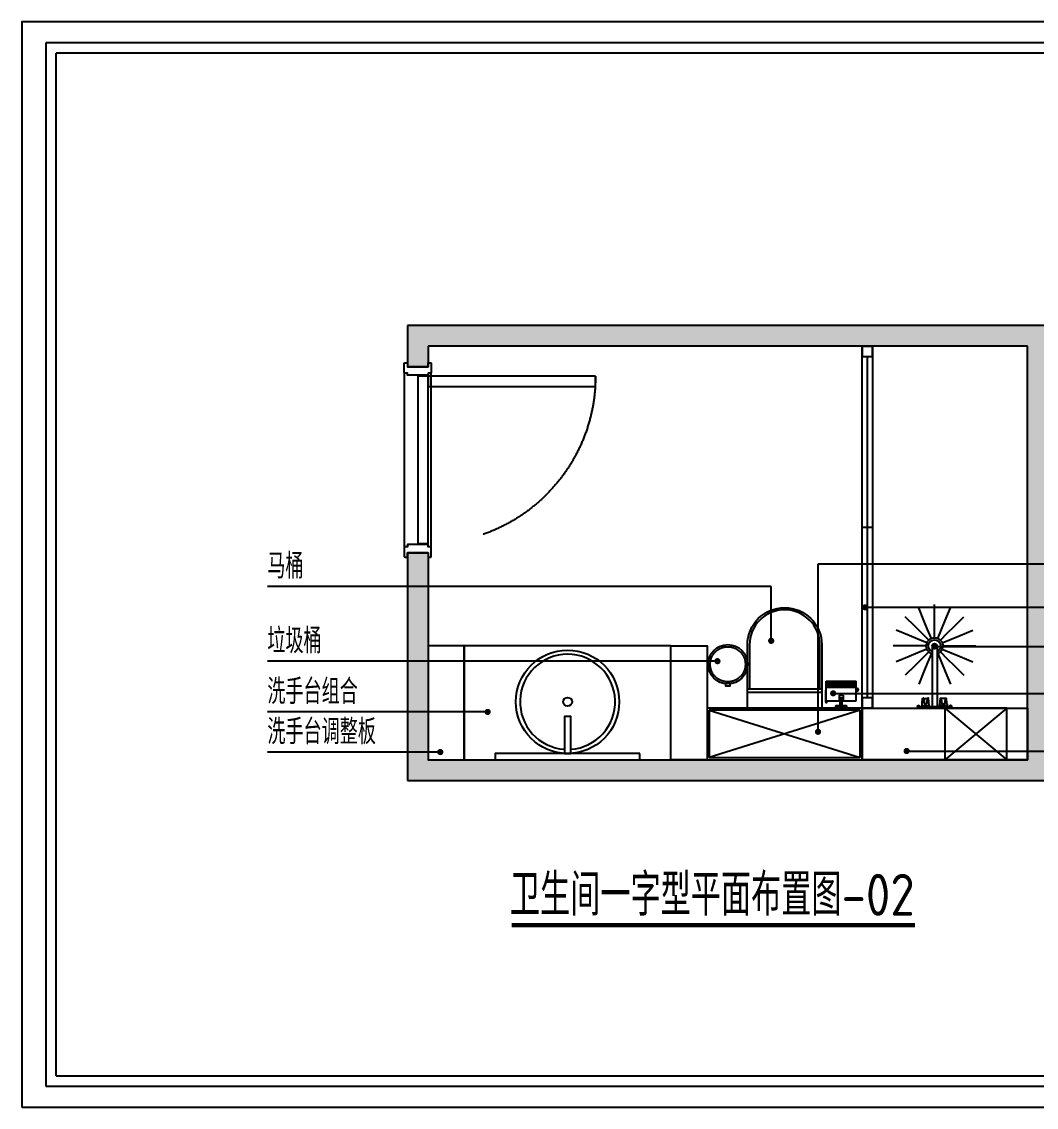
# Model space of a CAD drawing. Extents: x 23971 to 232415, y -48119 to 67869.
# Drawn here: x 191327 to 196235, y 16078 to 21328 of the extents above; entities that cross this region are included whole.
import ezdxf

# ---------------------------------------------------------------- set-up
doc = ezdxf.new("R2010")
doc.units = 0
doc.header["$LTSCALE"] = 1000
doc.header["$MEASUREMENT"] = 0
doc.linetypes.add('DASH', pattern=[0.35, 0.25, -0.1])
doc.linetypes.add('DASHED', pattern=[0.75, 0.5, -0.25])
for name, color, linetype in [('A-rc 混凝土墙', 255, 'Continuous'), ('A-WINDOW-门窗', 153, 'Continuous'), ('D-door门', 42, 'Continuous'), ('D-门套', 42, 'Continuous'), ('DIM_SYMB', 3, 'Continuous'), ('I-furniture-01 活动家具', 145, 'DASH'), ('PM-家具', 146, 'Continuous'), ('PUB_DIM', 3, 'Continuous'), ('PUB_TEXT', 7, 'Continuous'), ('活动家具', 7, 'Continuous')]:
    doc.layers.add(name, color=color, linetype=linetype)
doc.styles.add('_TCH_DIM', font='SIMPLEX', dxfattribs={"bigfont": 'GBCBIG'})
doc.styles.get("Standard").update_dxf_attribs({"font": 'gbenor.shx', "bigfont": 'gbcbig.shx'})
doc.dimstyles.new('ISO-25', dxfattribs={"dimtxt": 2.5, "dimasz": 2.5, "dimexe": 1.25, "dimexo": 0.625, "dimtad": 1, "dimtxsty": 'Standard', "dimcen": 2.5, "dimadec": 0, "dimazin": 0, "dimtfac": 1, "dimtmove": 0, "dimatfit": 3, "dimfxl": 1, "dimarcsym": 0})

# ---------------------------------------------------------------- blocks, each defined once
blk = doc.blocks.new('dgdfgf45242')
at = {"layer": 'A-WINDOW-门窗', "color": 250, "linetype": 'DASHED', "ltscale": 2}
for points in [[(19048.8, 7603.3), (19892.8, 7603.3)], [(19892.8, 7473.3), (19048.8, 7473.3)]]:
    blk.add_lwpolyline(points, dxfattribs=at)
at = {"layer": 'A-WINDOW-门窗', "color": 250, "linetype": 'DASHED', "ltscale": 2, "elevation": 0}
blk.add_lwpolyline([(19115.8, 6678.3), (19065.8, 6678.3), (19065.8, 7488.3), (19115.8, 7488.3), (19115.8, 7478.3), (19115.8, 7478.3), (19115.8, 6688.3), (19115.8, 6688.3), (19115.8, 6678.3)], dxfattribs=at)
at = {"layer": 'A-WINDOW-门窗', "color": 250, "linetype": 'DASHED', "ltscale": 2}
blk.add_arc((19065.8, 7488.3, 0), 810, 270, 0, dxfattribs=at)
at = {"layer": 'D-door门', "ltscale": 0.5, "elevation": 0}
blk.add_lwpolyline([(19875.8, 7538.3), (19875.8, 7488.3), (19065.8, 7488.3), (19065.8, 7538.3), (19075.8, 7538.3), (19075.8, 7538.3), (19865.8, 7538.3), (19865.8, 7538.3), (19875.8, 7538.3)], dxfattribs=at)
at = {"layer": 'D-门套', "lineweight": 25}
for points in [[(19000.8, 7488.3), (19000.8, 7475.3), (19002.8, 7473.3), (19048.8, 7473.3), (19050.8, 7475.3), (19050.8, 7488.3), (19060.8, 7488.3), (19060.8, 7588.3), (19050.8, 7588.3), (19050.8, 7601.3), (19048.8, 7603.3), (19002.8, 7603.3), (19000.8, 7601.3), (19000.8, 7588.3), (19020.8, 7588.3), (19020.8, 7488.3), (19000.8, 7488.3)], [(19940.8, 7488.3), (19940.8, 7475.3), (19938.8, 7473.3), (19892.8, 7473.3), (19890.8, 7475.3), (19890.8, 7488.3), (19880.8, 7488.3), (19880.8, 7588.3), (19890.8, 7588.3), (19890.8, 7601.3), (19892.8, 7603.3), (19938.8, 7603.3), (19940.8, 7601.3), (19940.8, 7588.3), (19920.8, 7588.3), (19920.8, 7488.3), (19940.8, 7488.3)]]:
    blk.add_lwpolyline(points, dxfattribs=at)
blk = doc.blocks.new('huasa')
for p, q in [((-145328.2, -22893.6), (-145328.2, -22888)), ((-145303.8, -22893.6), (-145303.8, -22888)), ((-145284.1, -23180.8), (-145284.1, -22888)), ((-145260.1, -23180.8), (-145260.1, -22888)), ((-145240.4, -22893.6), (-145240.4, -22888)), ((-145216, -22893.6), (-145216, -22888)), ((-145331.8, -22902), (-145330, -22926.1)), ((-145330, -22926.1), (-145328.2, -22926.3)), ((-145324, -22926.3), (-145305.6, -22926.3)), ((-145220.2, -22926.3), (-145238.6, -22926.3)), ((-145214.2, -22926.1), (-145216, -22926.3)), ((-145212.4, -22902), (-145214.2, -22926.1))]:
    blk.add_line(p, q)
blk.add_lwpolyline([(-145351.6, -22880.8), (-145351.6, -22885.8, 2.688214), (-145346.6, -22888), (-145197.6, -22888, 2.688214), (-145192.6, -22885.8), (-145192.6, -22880.8)], format="xyb", close=True)
for points in [[(-145332.9, -22901.1), (-145333.5, -22893.6), (-145298.5, -22893.6), (-145301.5, -22928.6), (-145305.4, -22928.6)], [(-145324.2, -22928.6), (-145328, -22928.6)], [(-145211.3, -22901.1), (-145210.7, -22893.6), (-145245.7, -22893.6), (-145242.7, -22928.6), (-145238.8, -22928.6)], [(-145220, -22928.6), (-145216.2, -22928.6)]]:
    blk.add_lwpolyline(points)
for points in [[(-145332.9, -22901.1, -0.246515), (-145329.6, -22907.4), (-145328, -22928.6)], [(-145324.2, -22928.6), (-145322.1, -22907.4, -1), (-145307, -22907.4), (-145305.4, -22928.6)], [(-145220, -22928.6), (-145222.1, -22907.4, 1), (-145237.2, -22907.4), (-145238.8, -22928.6)], [(-145211.3, -22901.1, 0.246515), (-145214.6, -22907.4), (-145216.2, -22928.6)]]:
    blk.add_lwpolyline(points, format="xyb")
for radius, start, end in [(40, 107.4576, 72.5424), (30, 113.5782, 66.4218), (12, 180, 0)]:
    blk.add_arc((-145272.1, -23180.8), radius, start, end)
at = {"layer": 'A-WINDOW-门窗', "color": 250, "linetype": 'DASHED', "ltscale": 2}
for p, q in [((-145366.5, -23086.4), (-145413.5, -23039.4)), ((-145323.2, -23057.5), (-145348.6, -22996)), ((-145221, -23057.5), (-145195.6, -22996)), ((-145177.7, -23086.4), (-145130.7, -23039.4)), ((-145333.7, -23119.2), (-145366.5, -23086.4)), ((-145305.4, -23100.3), (-145323.2, -23057.5)), ((-145238.8, -23100.3), (-145221, -23057.5)), ((-145210.5, -23119.2), (-145177.7, -23086.4)), ((-145395.4, -23129.7), (-145456.9, -23104.2)), ((-145352.6, -23147.5), (-145395.4, -23129.7)), ((-145309.1, -23165.5), (-145352.6, -23147.5)), ((-145300.4, -23152.5), (-145333.7, -23119.2)), ((-145287.4, -23143.8), (-145305.4, -23100.3)), ((-145256.8, -23143.8), (-145238.8, -23100.3)), ((-145243.8, -23152.5), (-145210.5, -23119.2)), ((-145235.1, -23165.5), (-145191.6, -23147.5)), ((-145191.6, -23147.5), (-145148.8, -23129.7)), ((-145148.8, -23129.7), (-145087.3, -23104.2)), ((-145405.6, -23180.8), (-145472.1, -23180.8)), ((-145359.2, -23180.8), (-145405.6, -23180.8)), ((-145312.1, -23180.8), (-145359.2, -23180.8)), ((-145309.1, -23196.1), (-145352.6, -23214.1)), ((-145235.1, -23196.1), (-145191.6, -23214.1)), ((-145232.1, -23180.8), (-145185, -23180.8)), ((-145185, -23180.8), (-145138.6, -23180.8)), ((-145138.6, -23180.8), (-145072.1, -23180.8)), ((-145395.4, -23231.9), (-145456.9, -23257.3)), ((-145352.6, -23214.1), (-145395.4, -23231.9)), ((-145333.7, -23242.4), (-145366.5, -23275.2)), ((-145300.4, -23209.1), (-145333.7, -23242.4)), ((-145287.4, -23217.7), (-145305.4, -23261.2)), ((-145256.8, -23217.7), (-145238.8, -23261.2)), ((-145243.8, -23209.1), (-145210.5, -23242.4)), ((-145210.5, -23242.4), (-145177.7, -23275.2)), ((-145191.6, -23214.1), (-145148.8, -23231.9)), ((-145148.8, -23231.9), (-145087.3, -23257.3)), ((-145366.5, -23275.2), (-145413.5, -23322.2)), ((-145323.2, -23304.1), (-145348.6, -23365.6)), ((-145305.4, -23261.2), (-145323.2, -23304.1)), ((-145272.1, -23267.9), (-145272.1, -23314.3)), ((-145238.8, -23261.2), (-145221, -23304.1)), ((-145221, -23304.1), (-145195.6, -23365.6)), ((-145177.7, -23275.2), (-145130.7, -23322.2)), ((-145272.1, -23314.3), (-145272.1, -23380.8))]:
    blk.add_line(p, q, dxfattribs=at)
at = {"layer": 'I-furniture-01 活动家具', "color": 250}
blk.add_line((-145272.1, -23220.8), (-145272.1, -23267.9), dxfattribs=at)
blk = doc.blocks.new('25kuang')
at = {"color": 251}
for p, q in [((-180171.9, 33583.9), (-187379, 33583.9)), ((-187379, 33583.9), (-187379, 28537.2)), ((-187379, 28537.2), (-180171.9, 28537.2))]:
    blk.add_line(p, q, dxfattribs=at)
for p, q in [((-180222.7, 33533), (-187328.2, 33533)), ((-187328.2, 28588), (-187328.2, 33533)), ((-187328.2, 28588), (-180222.7, 28588))]:
    blk.add_line(p, q)
blk.add_lwpolyline([(-187495.2, 28435.5), (-180070.2, 28435.5), (-180070.2, 33685.5), (-187495.2, 33685.5)], close=True)
blk = doc.blocks.new('zhiwuqiang')
at = {"layer": 'A-WINDOW-门窗', "color": 250, "linetype": 'DASHED', "ltscale": 2}
for p, q in [((-148661.1, -31010.9), (-148961.1, -31260.9)), ((-148961.1, -31010.9), (-148661.1, -31260.9))]:
    blk.add_line(p, q, dxfattribs=at)
blk.add_lwpolyline([(-148961.1, -31260.9), (-148661.1, -31260.9), (-148661.1, -31010.9), (-148961.1, -31010.9)], close=True, dxfattribs=at)
at = {"layer": 'PM-家具', "color": 146}
blk.add_lwpolyline([(-149361.1, -31010.9), (-148561.1, -31010.9), (-148561.1, -31260.9), (-149361.1, -31260.9)], close=True, dxfattribs=at)
blk = doc.blocks.new('lajitong')
at = {"layer": 'A-WINDOW-门窗', "color": 250, "linetype": 'DASHED', "ltscale": 2}
blk.add_circle((-145482.4, -22437.2), 85, dxfattribs=at)
at = {"layer": 'PM-家具'}
blk.add_lwpolyline([(-145494.3, -22531.5), (-145494.3, -22541.7), (-145470.5, -22541.7), (-145470.5, -22531.5)], dxfattribs=at)
blk.add_circle((-145482.4, -22437.2), 95, dxfattribs=at)
blk = doc.blocks.new('matong390')
at = {"color": 250, "linetype": 'DASHED', "ltscale": 2}
blk.add_line((-149259.7, -24724.9), (-149619.7, -24724.9), dxfattribs=at)
at = {"layer": 'PM-家具'}
for p, q in [((-149609.7, -24511.5), (-149609.7, -24724.9)), ((-149269.7, -24724.9), (-149269.7, -24511.5)), ((-149619.7, -24740.6), (-149259.7, -24740.6)), ((-149259.7, -24816.5), (-149619.7, -24816.5))]:
    blk.add_line(p, q, dxfattribs=at)
blk.add_lwpolyline([(-149619.7, -24816.5), (-149619.7, -24511.5, -1), (-149259.7, -24511.5), (-149259.7, -24816.5)], format="xyb", dxfattribs=at)
blk.add_arc((-149439.7, -24511.5), 170, 0, 180, dxfattribs=at)
blk = doc.blocks.new('matongzhiwujia')
at = {"color": 250, "linetype": 'DASHED', "ltscale": 2}
for p, q in [((-148635, -24649.8), (-147905, -24879.8)), ((-147905, -24649.8), (-148635, -24879.8))]:
    blk.add_line(p, q, dxfattribs=at)
blk.add_lwpolyline([(-148635, -24879.8), (-147905, -24879.8), (-147905, -24649.8), (-148635, -24649.8)], close=True, dxfattribs=at)
at = {"layer": 'PM-家具'}
blk.add_lwpolyline([(-148645, -24889.8), (-147895, -24889.8), (-147895, -24639.8), (-148645, -24639.8)], close=True, dxfattribs=at)
blk = doc.blocks.new('A$C12754C8C')
at = {"color": 8}
blk.add_line((110, 122), (55, 122), dxfattribs=at)
for p, q in [((77.5, 120), (77.5, 80)), ((87.5, 120), (87.5, 80)), ((10, 96), (10, 0)), ((72.5, 96), (10, 96)), ((72.5, 68.5), (72.5, 96)), ((72.5, 93), (77.5, 93)), ((72.5, 87), (77.5, 87)), ((72.5, 68.5), (92.5, 68.5)), ((77.5, 80), (87.5, 80)), ((87.5, 93), (92.5, 93)), ((87.5, 87), (92.5, 87)), ((92.5, 68.5), (92.5, 96)), ((155, 96), (92.5, 96)), ((151.2, 100.9), (151.2, 96)), ((155, 96), (155, 0)), ((157.2, 100.9), (157.2, 43.9)), ((0, 38.5), (0, 43.9)), ((10, 48.9), (5, 48.9)), ((6, 38.5), (6, 39.9)), ((9, 42.9), (10, 42.9)), ((155, 0), (10, 0))]:
    blk.add_line(p, q)
at = {"color": 250}
for p, q in [((10, 30), (155, 30)), ((10, 20.7), (155, 20.7)), ((10, 14.1), (155, 14.1)), ((10, 8.2), (155, 8.2)), ((10, 4), (155, 4))]:
    blk.add_line(p, q, dxfattribs=at)
blk.add_lwpolyline([(55, 130), (55, 122, 0.414214), (57, 120), (108, 120, 0.414214), (110, 122), (110, 130)], format="xyb", close=True)
for centre, radius, start, end in [((154.2, 100.9), 3, 0, 180), ((5, 43.9), 5, 90, 180), ((3, 38.5), 3, 180, 0), ((9, 39.9), 3, 90, 180), ((154.2, 43.9), 3, 286.1013, 360)]:
    blk.add_arc(centre, radius, start, end)

msp = doc.modelspace()

# ---------------------------------------------------------------- hatches: boundary and pattern name
at = {"layer": '活动家具'}
h = msp.add_hatch(dxfattribs=at)
h.set_pattern_fill('钢筋混凝土', color=251, scale=10, angle=180)
h.set_pattern_definition([(225, (344753.615, 49020.184), (17.6776695, -17.6776695), []), (230, (344753.615, 49020.184), (-71.726018, 6.275213), [7.5, -82.5]), (175, (344753.615, 49020.184), (13.875133, -75.219213), [6, -66]), (280.4514, (344747.64, 49020.71), (-57.850938, -68.943954), [6.37402, -70.11421]), (226.1842, (344753.615, 49000.18), (-106.724105, 16.5519), [11.25, -123.75]), (276.6356, (344744.72, 49001.56), (-93.46627, -97.41179), [9.56103, -105.1713]), (171.1842, (344753.61, 49000.18), (-93.466195, -97.41186), [9, -99]), (201, (344743.615, 49005.184), (-59.690705, 40.26189), [7.5, -82.5]), (146, (344743.615, 49005.184), (-24.331533, -72.515005), [6, -66]), (251.4514, (344738.64, 49008.54), (-84.022263, -32.25305), [6.37402, -70.11421]), (217.5, (344753.615, 49020.184), (-1.2159855, -33.2893854), [0, -65.2, 0, -67, 0, -66.25]), (187.5, (344753.615, 49020.184), (-26.306954, -39.441171), [0, -38.2, 0, -63.7, 0, -25.25]), (147.5, (344775.915, 49020.184), (-53.3822436, 2.255487), [0, -25, 0, -78, 0, -103.5]), (137.5, (344785.915, 49020.184), (-58.318617, -10.010498), [0, -32.5, 0, -51.8, 0, -73.5])])
h.paths.add_polyline_path([(196292.6, 19859.2), (193192.6, 19859.2), (193192.6, 19659.2), (193292.6, 19659.2), (193292.6, 19759.2), (196192.6, 19759.2), (196192.6, 17759.2), (195292.6, 17759.2), (195292.6, 17759.2), (195192.6, 17759.2), (194942.6, 17759.2), (193542.6, 17759.2), (193292.6, 17759.2), (193292.6, 18309.2), (193292.6, 18759.2), (193192.6, 18759.2), (193192.6, 17659.2), (196292.6, 17659.2)])

# ---------------------------------------------------------------- linework, layer by layer
at = {"color": 146, "true_color": 0x105689}
msp.add_line((195392.6, 18009.2), (195392.6, 17759.2), dxfattribs=at)
at = {"layer": 'A-rc 混凝土墙'}
for p, q in [((196292.6, 19859.2), (193192.6, 19859.2)), ((193192.6, 19859.2), (193192.6, 19659.2)), ((196192.6, 19759.2), (193292.6, 19759.2)), ((193292.6, 19759.2), (193292.6, 19659.2)), ((196192.6, 17759.2), (196192.6, 19759.2)), ((193292.6, 19659.2), (193192.6, 19659.2)), ((193292.6, 18759.2), (193192.6, 18759.2)), ((193192.6, 18759.2), (193192.6, 17659.2)), ((193292.6, 18759.2), (193292.6, 17759.2)), ((193292.6, 17759.2), (196192.6, 17759.2)), ((193192.6, 17659.2), (196292.6, 17659.2))]:
    msp.add_line(p, q, dxfattribs=at)
at = {"layer": 'DIM_SYMB', "const_width": 21}
msp.add_lwpolyline([(193696.5, 16959.7), (195647.7, 16959.7)], dxfattribs=at)
at = {"layer": 'PM-家具'}
for p, q in [((195417.6, 18884.2), (195417.6, 19709.2)), ((195392.6, 18884.2), (195442.6, 18884.2)), ((195417.6, 18059.2), (195417.6, 18884.2))]:
    msp.add_line(p, q, dxfattribs=at)
for points in [[(195442.6, 19759.2), (195442.6, 18009.2), (195392.6, 18009.2), (195392.6, 19759.2)], [(195392.6, 19759.2), (195392.6, 19709.2), (195442.6, 19709.2), (195442.6, 19759.2)], [(193467.6, 18309.2), (193292.6, 18309.2), (193292.6, 17759.2), (193467.6, 17759.2)], [(193467.6, 17759.2), (194467.6, 17759.2), (194467.6, 18309.2), (193467.6, 18309.2)], [(194467.6, 18309.2), (194642.6, 18309.2), (194642.6, 17759.2), (194467.6, 17759.2)], [(195392.6, 18059.2), (195392.6, 18009.2), (195442.6, 18009.2), (195442.6, 18059.2)], [(193952, 17789.2), (193983.1, 17789.2), (193983.1, 17968.1), (193952, 17968.1)], [(194317.6, 17789.2), (193617.6, 17789.2), (193617.6, 17759.2), (194317.6, 17759.2)]]:
    msp.add_lwpolyline(points, close=True, dxfattribs=at)
for radius in [250, 21.7]:
    msp.add_circle((193967.6, 18039.2), radius, dxfattribs=at)
msp.add_arc((193967.6, 18039.2), 230, 273.8796, 266.1204, dxfattribs=at)

# ---------------------------------------------------------------- block references
at = {"color": 146}
msp.add_blockref('25kuang', (378822.3, -12357.2), dxfattribs=at)
at = {"xscale": -1, "rotation": 90}
msp.add_blockref('dgdfgf45242', (200780.9, 38680.1), dxfattribs=at)
at = {"layer": 'PM-家具', "color": 146}
for name, p in [('matong390', (344457.2, 42825.7)), ('lajitong', (340225, 40658)), ('matongzhiwujia', (343287.6, 42649.1)), ('zhiwuqiang', (344753.6, 49020.2))]:
    msp.add_blockref(name, p, dxfattribs=at)
at = {"layer": 'PM-家具', "xscale": -1, "rotation": 180}
msp.add_blockref('huasa', (341014.7, -4871.5), dxfattribs=at)
at = {"layer": 'PM-家具', "rotation": 180}
msp.add_blockref('A$C12754C8C', (195373.3, 18139.2), dxfattribs=at)

# ---------------------------------------------------------------- texts
at = {"layer": 'PUB_TEXT', "style": '_TCH_DIM'}
for s, p in [('马桶', (192515.4, 18635.4)), ('垃圾桶', (192515.4, 18273.6)), ('洗手台组合', (192515.4, 18028.1)), ('洗手台调整板', (192515.4, 17834))]:
    msp.add_text(s, height=121.53, dxfattribs=at).set_placement(p)
at = {"layer": 'PUB_TEXT'}
msp.add_text('卫生间一字型平面布置图-02', height=202.553, dxfattribs=at).set_placement((193688.7, 17004.6))

# ---------------------------------------------------------------- leaders
at = {"layer": 'PUB_DIM'}
for points in [[(195179.2, 17894.3), (195179.2, 18707.1), (196869, 18707.1)], [(194952.5, 18334.2), (194952.5, 18597.6), (192516, 18597.6)], [(195406.8, 18496.4), (196865.4, 18496.4)], [(195742.6, 18306.6), (196874.5, 18306.6)], [(194692.6, 18235.8), (192515.4, 18235.8)], [(195252.3, 18080.1), (196876.2, 18080.1)], [(193580.9, 17990.3), (192515.4, 17990.3)], [(193351.7, 17796.2), (192515.4, 17796.2)], [(195607.7, 17801.3), (196865.4, 17801.3)]]:
    msp.add_leader(points, dimstyle='ISO-25', override={"dimscale": 0, "dimasz": 120, "dimtad": 0, "dimldrblk": 'DotSmall', "dimfxl": 100, "dimfxlon": 1, "dimarcsym": 1}, dxfattribs=at)

doc.saveas('drawing.dxf')
